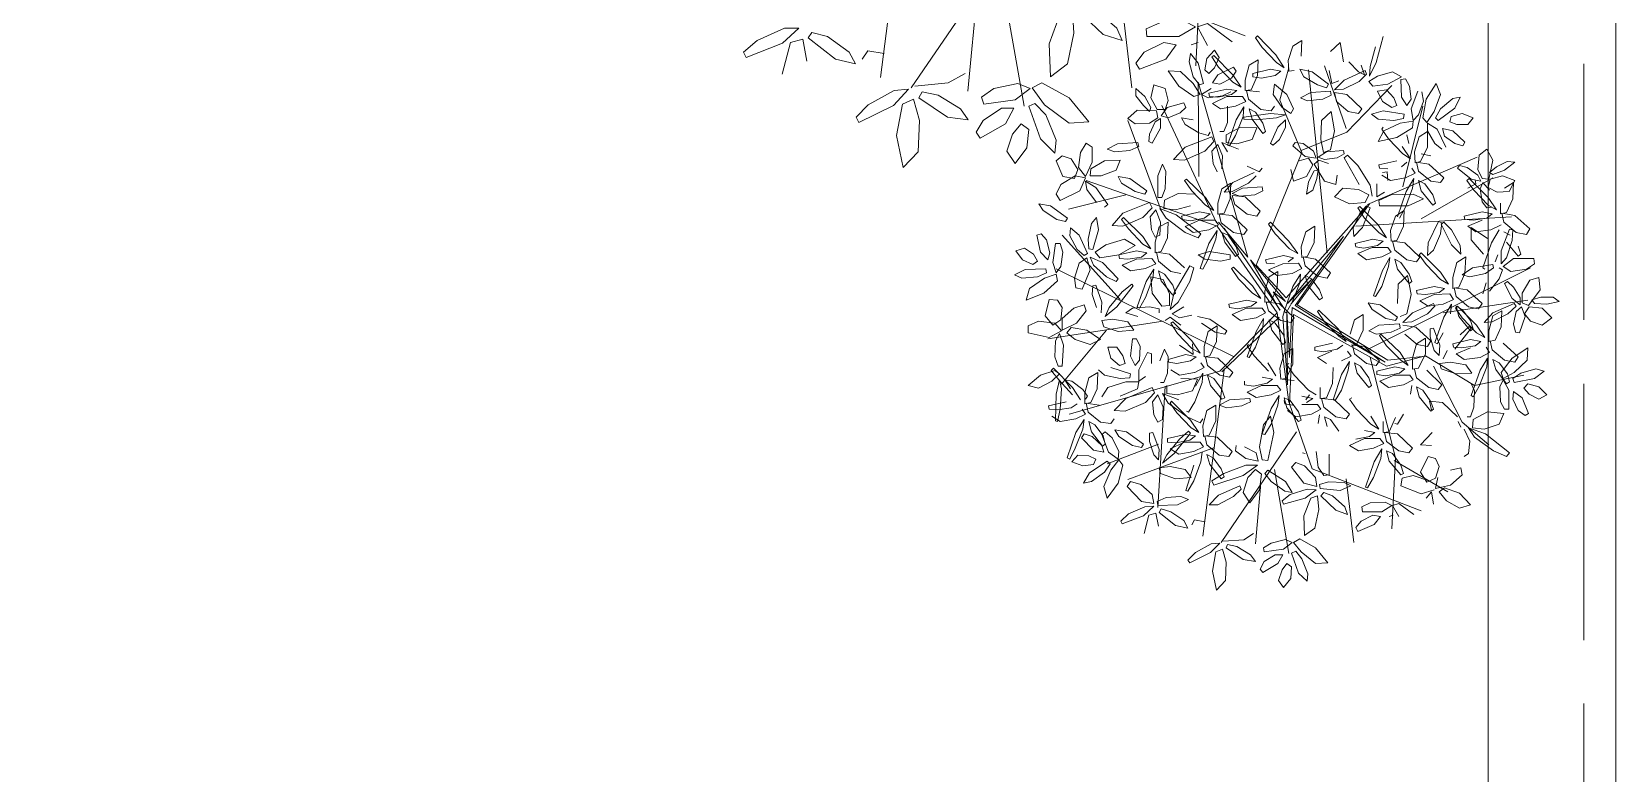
# Model space of a CAD drawing. Header units: metres. Extents: x 14 to 155, y 0 to 125.
# Drawn here: x 36.69 to 40.405, y 117.243 to 118.982 of the extents above; entities that cross this region are included whole.
import ezdxf

# ---------------------------------------------------------------- set-up
doc = ezdxf.new("R2010")
doc.units = ezdxf.units.M
doc.layers.add('PDF_Geometry', color=7, linetype='Continuous', true_color=0xc0c0c0)

msp = doc.modelspace()

# ---------------------------------------------------------------- linework, layer by layer
at = {"layer": 'PDF_Geometry', "color": 0, "lineweight": 5}
msp.add_lwpolyline([(18.7041, 90.0848), (18.4048, 90.3857), (18.4036, 121.0868), (40.4037, 121.0877), (40.4048, 90.3865), (40.1056, 90.3865), (40.1044, 120.7884), (18.7029, 120.7876), (18.7041, 90.3857)], dxfattribs=at)
at = {"layer": 'PDF_Geometry', "color": 0, "lineweight": 0}
for points in [[(39.3347, 119.5721), (39.4323, 119.1784), (39.4195, 118.9016)], [(38.7633, 119.5241), (38.6801, 118.8744)], [(39.0466, 119.2809), (38.7521, 118.8504)], [(38.9587, 119.1352), (39.0163, 118.8072)], [(39.1058, 119.1384), (39.5348, 118.972)], [(38.9074, 119.0808), (38.885, 118.8424)], [(39.2403, 119.0969), (39.2691, 118.8504)], [(39.4467, 118.9496), (39.4227, 118.9928), (39.4467, 119.0008), (39.5044, 118.9576)], [(38.5073, 118.9128), (38.4978, 118.964), (38.4689, 118.956), (38.4497, 118.8824)], [(39.4083, 118.9512), (39.4243, 118.956)], [(39.6659, 118.924), (39.6675, 118.9609), (39.6467, 118.948), (39.6356, 118.9144), (39.6372, 118.8888), (39.65, 118.8904)], [(39.7652, 118.9113), (39.7573, 118.9561), (39.7349, 118.9353)], [(39.8404, 118.9464), (39.8276, 118.9), (39.826, 118.8776), (39.842, 118.9096), (39.858, 118.9704)], [(38.637, 118.9176), (38.6498, 118.9368), (38.6882, 118.9304)], [(38.8786, 118.8839), (38.8386, 118.8615), (38.7602, 118.8536)], [(39.6164, 118.8216), (39.6372, 118.8968)], [(39.7268, 118.4631), (39.6836, 118.892)], [(39.7716, 118.7544), (39.7204, 118.9016)], [(39.7316, 118.8904), (39.7379, 118.8601), (39.754, 118.8664)], [(39.778, 118.9113), (39.8004, 118.8873), (39.8148, 118.8809), (39.8068, 118.9033)], [(40.3285, 118.9064), (40.3285, 118.3063)], [(39.4259, 118.6424), (39.4243, 118.8632), (39.5412, 118.4535)], [(39.5011, 118.8408), (39.4819, 118.8313), (39.4483, 118.8264), (39.4323, 118.8345), (39.4547, 118.8488)], [(39.6036, 118.8072), (39.5956, 118.7959), (39.5716, 118.7992), (39.5428, 118.8232), (39.538, 118.844), (39.5683, 118.8408)], [(39.7732, 118.7463), (39.8789, 118.8552)], [(39.9493, 118.8409), (39.9525, 118.8185), (39.9413, 118.7865), (39.9285, 118.7736), (39.9237, 118.8008), (39.9397, 118.8425)], [(39.4676, 118.5335), (39.3395, 118.8088)], [(39.4755, 118.7479), (39.4851, 118.7479), (39.4932, 118.7687), (39.4932, 118.8072)], [(39.6164, 118.8215), (39.6676, 118.6983), (39.5604, 118.4343), (39.6308, 118.3575), (39.8261, 118.5784), (39.6564, 118.3415), (39.8692, 118.2119), (39.9573, 118.2214)], [(39.9045, 118.6184), (39.9509, 118.8072)], [(39.3379, 118.5623), (39.2595, 118.7735)], [(39.4531, 118.7463), (39.4483, 118.7384), (39.4259, 118.7447), (39.3939, 118.764), (39.3859, 118.7799), (39.4131, 118.7751)], [(39.9957, 118.7064), (39.9797, 118.7193), (39.9621, 118.7496), (39.9621, 118.7673), (39.9845, 118.7528), (40.0052, 118.7112)], [(39.666, 118.7032), (39.7732, 118.7464)], [(39.8581, 118.7576), (39.8549, 118.7528), (39.8709, 118.7304), (39.9045, 118.6952), (39.9221, 118.684), (39.9029, 118.7128)], [(39.9188, 118.7192), (39.914, 118.74)], [(39.4803, 118.66), (39.4819, 118.6904), (39.4708, 118.7176), (39.4563, 118.7016), (39.4595, 118.6728)], [(39.4932, 118.6999), (39.4803, 118.7223), (39.5188, 118.7063)], [(39.802, 118.6232), (39.7667, 118.6856), (39.7748, 118.692), (39.7988, 118.668), (39.8276, 118.6216), (39.8325, 118.596)], [(39.9701, 118.6904), (39.9477, 118.6952)], [(39.4595, 118.6727), (39.4691, 118.6535)], [(39.5604, 118.644), (39.5428, 118.6263), (39.5044, 118.6071), (39.4852, 118.6055), (39.506, 118.6279), (39.5556, 118.6519)], [(39.5684, 118.6535), (39.5396, 118.6664)], [(39.5748, 118.6616), (39.5684, 118.6536)], [(39.6612, 118.6791), (39.6836, 118.6855), (39.6931, 118.6696), (39.6788, 118.6423), (39.6483, 118.6311), (39.642, 118.6583)], [(39.7508, 118.6456), (39.7476, 118.6232), (39.7204, 118.6311), (39.6964, 118.6712), (39.7076, 118.6808), (39.73, 118.6728)], [(39.8212, 118.5767), (40.0788, 118.6872)], [(39.89, 118.6791), (39.8484, 118.6696), (39.85, 118.6615)], [(39.85, 118.6616), (39.8692, 118.66)], [(39.8549, 118.6456), (39.8757, 118.6327), (39.9108, 118.6392), (39.9332, 118.6504), (39.9253, 118.6616)], [(39.8692, 118.6327), (39.8676, 118.6535), (39.8564, 118.6519)], [(39.9013, 118.6648), (39.9141, 118.676)], [(39.1619, 118.6328), (39.4692, 118.5255), (39.61, 118.3223), (39.4756, 118.1862), (39.1219, 118.0855)], [(39.1859, 118.5815), (39.1635, 118.6119), (39.1603, 118.6311), (39.1843, 118.6168), (39.2131, 118.5767), (39.2052, 118.5703)], [(39.8436, 118.6248), (39.8436, 118.5944), (39.8612, 118.6055)], [(39.8965, 118.5448), (39.9109, 118.5704), (39.9269, 118.6152), (39.9301, 118.6376), (39.9125, 118.6072), (39.8917, 118.548)], [(39.9477, 118.5432), (40.1157, 118.6392)], [(40.0741, 118.6344), (40.0757, 118.6249), (40.0564, 118.6152)], [(40.1125, 118.5704), (40.1013, 118.5688), (40.0901, 118.5832), (40.0853, 118.6136), (40.0917, 118.628), (40.1077, 118.6104)], [(40.1333, 118.5799), (40.1333, 118.5544), (40.1478, 118.5575), (40.1621, 118.5895), (40.1637, 118.628), (40.1429, 118.6152)], [(39.2547, 118.5991), (39.1203, 118.5656)], [(39.4067, 118.5735), (39.3715, 118.564), (39.3443, 118.5672), (39.3459, 118.5864), (39.3779, 118.6023), (39.4163, 118.6007)], [(39.794, 118.5256), (40.1589, 118.548)], [(40.0901, 118.5399), (40.0565, 118.5255), (40.0757, 118.5127), (40.1109, 118.5175), (40.1349, 118.5287)], [(39.2419, 118.3542), (39.1059, 118.5047)], [(39.4724, 118.5351), (39.5412, 118.4535)], [(39.4852, 118.5208), (39.6165, 118.3288)], [(40.1029, 118.4968), (40.0645, 118.5224), (40.0645, 118.4936), (40.0934, 118.4599)], [(40.1301, 118.5175), (40.1125, 118.4871), (40.0917, 118.4279), (40.0966, 118.4247)], [(40.1557, 118.5048), (40.1413, 118.5127)], [(39.6516, 118.3399), (39.7652, 118.5016), (39.634, 118.3447), (39.6901, 118.4008), (39.6421, 118.3431)], [(40.1477, 118.4887), (40.1749, 118.4552), (40.1812, 118.4599)], [(40.1813, 118.4599), (40.175, 118.4792)], [(39.3843, 118.4151), (39.3603, 118.4199), (39.3315, 118.4439), (39.3267, 118.4647), (39.3571, 118.4599), (39.3923, 118.4279)], [(39.6164, 118.3287), (39.5475, 118.4471), (39.6292, 118.3495), (39.6004, 118.3719), (39.6276, 118.3303), (39.6228, 118.3142)], [(39.6356, 118.4423), (39.6484, 118.4519), (39.6244, 118.4567), (39.5828, 118.4471), (39.5844, 118.4391), (39.6036, 118.4375)], [(40.1205, 118.4423), (40.1269, 118.4583)], [(39.5092, 118.2198), (39.0915, 118.4262)], [(39.8228, 118.2375), (40.2037, 118.4279)], [(39.8981, 118.3143), (39.9141, 118.3207), (39.9237, 118.3655), (39.9157, 118.4103), (39.8933, 118.3895), (39.8917, 118.3447)], [(40.0917, 118.3671), (40.0997, 118.3927)], [(40.1381, 118.4231), (40.1301, 118.4023), (40.1077, 118.3735)], [(40.1301, 118.428), (40.1381, 118.4232)], [(39.1971, 118.3223), (39.1987, 118.3479), (39.1843, 118.3879), (39.1779, 118.3863), (39.1763, 118.3655), (39.1859, 118.3351)], [(39.3331, 118.3223), (39.3331, 118.3318), (39.3107, 118.3367), (39.2707, 118.3334), (39.2548, 118.3223), (39.2835, 118.3143)], [(39.3907, 118.3367), (39.3635, 118.3207), (39.3811, 118.3111), (39.4099, 118.3175)], [(39.61, 118.3223), (39.6372, 118.1127)], [(39.6228, 118.3143), (39.634, 118.1543), (39.6324, 118.3255), (39.6388, 118.2182), (39.6452, 118.335), (39.8629, 118.207), (39.6516, 118.3398)], [(39.6389, 118.1095), (39.6484, 118.3191), (39.866, 118.1975), (39.9573, 118.2215), (40.0725, 118.1527), (40.1877, 118.1767)], [(39.7829, 118.2471), (39.7957, 118.2487), (39.8117, 118.2824), (39.8117, 118.3191), (39.7908, 118.3064), (39.7813, 118.2727)], [(40.0165, 118.3207), (40.0181, 118.3431), (40.0005, 118.3127), (39.9797, 118.2535), (39.9845, 118.2503)], [(39.9989, 118.3223), (40.1974, 118.3527)], [(39.3427, 118.3031), (39.0722, 118.2614)], [(39.2099, 118.2822), (39.1043, 118.1558)], [(39.3476, 118.3047), (39.3588, 118.3126)], [(39.3587, 118.3127), (39.3843, 118.2935)], [(39.4228, 118.3143), (39.4516, 118.3079), (39.4916, 118.2808), (39.4868, 118.2727), (39.4644, 118.2775), (39.4324, 118.2983)], [(39.6148, 118.3127), (39.4803, 118.1847)], [(39.9045, 118.2935), (39.9349, 118.2887), (39.9701, 118.2567), (39.9621, 118.2439)], [(40.0261, 118.2375), (40.0645, 118.2871), (40.0596, 118.2902)], [(40.0597, 118.2903), (40.0389, 118.2711)], [(39.4115, 118.2503), (39.4131, 118.2247), (39.3811, 118.2471)], [(39.5428, 118.2487), (39.5396, 118.2455), (39.5556, 118.2215), (39.5892, 118.1863)], [(39.7397, 118.2519), (39.698, 118.2423), (39.698, 118.2343), (39.7188, 118.2311), (39.7508, 118.2375), (39.7637, 118.2471)], [(39.962, 118.2439), (39.938, 118.2487), (39.9093, 118.2727)], [(39.9845, 118.2503), (39.9989, 118.2759)], [(40.1397, 118.2519), (40.175, 118.2199), (40.1669, 118.2071), (40.1429, 118.2119), (40.1141, 118.2359), (40.1092, 118.2567)], [(39.3012, 118.1734), (39.2851, 118.1622), (39.2851, 118.1894), (39.306, 118.2294), (39.3156, 118.2262)], [(39.3155, 118.2263), (39.3155, 118.2039)], [(39.3363, 118.1591), (39.3443, 118.1591), (39.3524, 118.1815), (39.354, 118.2199), (39.3459, 118.2374), (39.3347, 118.2102)], [(39.7381, 118.2327), (39.7045, 118.2182), (39.7252, 118.2039)], [(39.7605, 118.2103), (39.7829, 118.2214), (39.7749, 118.2327)], [(39.8277, 118.2182), (39.887, 117.983)], [(40.0085, 118.2343), (39.9989, 118.2151)], [(40.0629, 118.2406), (40.0294, 118.2262), (40.0485, 118.2135), (40.0853, 118.2182), (40.1077, 118.2295), (40.0998, 118.2422)], [(39.1491, 118.119), (39.1299, 118.1478), (39.0851, 118.1926), (39.0803, 118.1878), (39.0979, 118.1654), (39.1299, 118.1302)], [(39.2195, 118.1942), (39.2659, 118.1798), (39.2643, 118.1702), (39.2419, 118.1686), (39.2051, 118.1766), (39.1907, 118.1894)], [(39.3603, 118.1894), (39.3811, 118.1766), (39.4163, 118.1831)], [(39.3843, 118.1686), (39.4228, 118.167), (39.4115, 118.1398), (39.3764, 118.1302)], [(39.3972, 118.0918), (39.402, 118.0902), (39.4164, 118.1142), (39.434, 118.1591), (39.4356, 118.1815), (39.418, 118.1511)], [(39.4164, 118.1831), (39.4388, 118.1942), (39.4308, 118.2055)], [(39.4852, 118.1894), (39.4356, 117.799)], [(39.5332, 118.1623), (39.5332, 118.1543), (39.554, 118.151), (39.586, 118.1575), (39.5988, 118.167), (39.5748, 118.1718)], [(39.6068, 118.1751), (39.5876, 118.2055)], [(39.6372, 118.2039), (39.6324, 118.2007), (39.65, 118.1767), (39.6836, 118.1414), (39.7012, 118.1303)], [(39.7108, 118.1478), (39.7108, 118.1222), (39.7252, 118.1238), (39.7396, 118.1574), (39.7412, 118.1942)], [(39.9605, 118.1879), (39.9957, 118.1543), (39.9876, 118.143), (39.9652, 118.1478), (39.9365, 118.1702), (39.9317, 118.191)], [(39.9765, 118.1975), (40.0437, 118.0663), (40.1062, 118.0135)], [(39.1603, 118.1206), (39.165, 118.127), (39.1539, 118.143), (39.1283, 118.1622), (39.1123, 118.1654), (39.125, 118.1446)], [(39.1987, 118.1254), (39.2131, 118.1478), (39.2547, 118.1606)], [(39.2548, 118.1606), (39.2851, 118.1606), (39.282, 118.1446), (39.2419, 118.1271)], [(39.3476, 118.151), (39.33, 117.8662)], [(39.4355, 118.0742), (39.4292, 118.0646), (39.3987, 118.079), (39.3539, 118.1111), (39.3411, 118.1335), (39.3796, 118.119)], [(39.3764, 118.1303), (39.3508, 118.1335), (39.3508, 118.1527)], [(39.6213, 118.167), (39.65, 118.1638)], [(39.9221, 118.1319), (39.9253, 118.1527)], [(40.0549, 118.079), (40.0628, 118.079), (40.0709, 118.1014), (40.0725, 118.1399), (40.0644, 118.1574)], [(40.3285, 118.1559), (40.3286, 117.5558)], [(39.1154, 118.1142), (39.0738, 118.1047), (39.0754, 118.0966)], [(39.0755, 118.0966), (39.0947, 118.095), (39.1267, 118.0998), (39.1411, 118.1095)], [(39.0819, 118.0806), (39.1011, 118.0677), (39.1379, 118.0742), (39.1603, 118.0854), (39.1523, 118.0966)], [(39.2275, 118.0742), (39.2195, 118.063), (39.1955, 118.0662), (39.1666, 118.0902), (39.1619, 118.111), (39.1922, 118.1062)], [(39.626, 118.1174), (39.6276, 118.1095), (39.6468, 118.1063)], [(39.6388, 118.1095), (39.6916, 117.9574)], [(39.6788, 118.1127), (39.6933, 118.1222), (39.6676, 118.1271)], [(39.6901, 118.0855), (39.7125, 118.0967), (39.7045, 118.1079), (39.6677, 118.1079)], [(39.6852, 118.1303), (39.6772, 118.119)], [(39.7845, 118.1238), (39.7797, 118.1206), (39.7956, 118.0966), (39.8293, 118.0614), (39.8485, 118.0502), (39.8293, 118.0806)], [(39.9717, 118.095), (39.9669, 118.1159), (39.9973, 118.1127), (40.0326, 118.079)], [(39.634, 118.0934), (39.6532, 118.079), (39.69, 118.0855)], [(39.706, 118.0631), (39.7092, 118.0839)], [(39.754, 118.0454), (39.7348, 118.0726), (39.7204, 118.079), (39.7268, 118.0566)], [(39.8581, 118.0679), (39.8581, 118.0423), (39.8725, 118.0439), (39.8869, 118.0774)], [(39.8853, 118.0631), (39.8916, 118.0615), (39.9061, 118.0855)], [(40.0341, 118.0679), (40.0404, 118.055)], [(39.6548, 118.0438), (39.4788, 117.7846)], [(39.794, 118.0262), (39.826, 118.0326), (39.8389, 118.0423), (39.8149, 118.047)], [(39.9717, 118.0118), (39.9461, 118.0134), (39.9733, 118.0422)], [(40.0485, 117.9862), (40.0581, 117.9926), (40.0613, 118.0215), (40.0485, 118.0502)], [(39.3316, 118.015), (39.2116, 117.9686)], [(39.4628, 118.007), (39.2596, 117.9318)], [(39.4004, 117.9046), (39.4148, 117.9286), (39.4307, 117.9734), (39.4339, 117.9958)], [(39.514, 118.0118), (39.5124, 117.9989), (39.5364, 117.9814), (39.5652, 117.9749), (39.5604, 117.9942), (39.5332, 118.0086)], [(39.6693, 117.9942), (39.6756, 117.9927)], [(39.7189, 117.9414), (39.706, 117.9606), (39.7012, 117.9973)], [(39.7316, 117.9911), (39.7316, 117.9431), (39.7188, 117.9415)], [(39.8869, 117.983), (39.8789, 117.8166)], [(39.4148, 117.9654), (39.3956, 117.9061), (39.4004, 117.9045)], [(39.6036, 117.9558), (39.6372, 117.7589)], [(39.6917, 117.9574), (39.9477, 117.8582)], [(39.8837, 117.9766), (40.0102, 117.903)], [(40.0165, 117.9542), (40.0405, 117.959), (40.0437, 117.9431), (40.0165, 117.919), (39.9813, 117.911), (39.9862, 117.9366)], [(39.5716, 117.9238), (39.5587, 117.7814)], [(39.7716, 117.9334), (39.7893, 117.7846)], [(39.9781, 117.9078), (39.9477, 117.8983), (39.8997, 117.9174), (39.9029, 117.935), (39.9285, 117.9414), (39.9653, 117.9286)], [(39.8948, 117.8454), (39.8804, 117.871), (39.8948, 117.8758), (39.9301, 117.8502)], [(39.9589, 117.8886), (39.9717, 117.903), (39.9765, 117.8742)], [(39.3316, 117.8229), (39.3252, 117.8533), (39.3092, 117.8485), (39.298, 117.8053)], [(39.4099, 117.8261), (39.4163, 117.8374), (39.4403, 117.8325)], [(39.8724, 117.8454), (39.882, 117.8486)], [(39.554, 117.8053), (39.5316, 117.7909), (39.4836, 117.7877)], [(40.3286, 117.4069), (40.3286, 116.8068)]]:
    msp.add_lwpolyline(points, dxfattribs=at)
for points in [[(39.133, 118.9785), (39.1299, 119.0296), (39.1011, 119.0233), (39.0754, 118.9529), (39.0787, 118.8761), (39.1186, 118.9065)], [(39.1523, 119.044), (39.1875, 119.0296), (39.2339, 118.9896), (39.2467, 118.9607), (39.2019, 118.9752), (39.1427, 119.0311)], [(38.3585, 118.9336), (38.3905, 118.9608), (38.4545, 118.9896), (38.4882, 118.9896), (38.4498, 118.9544), (38.3649, 118.9208)], [(39.3027, 118.988), (39.3347, 119.0025), (39.3908, 119.0073), (39.418, 118.9928), (39.3795, 118.9704), (39.3043, 118.9704)], [(38.5186, 118.98), (38.5554, 118.9705), (38.6066, 118.9336), (38.621, 118.9064), (38.5746, 118.9176), (38.5106, 118.9672)], [(39.2787, 118.908), (39.298, 118.9336), (39.3444, 118.956), (39.3731, 118.9512), (39.3491, 118.9175), (39.2867, 118.8935)], [(39.5588, 118.9672), (39.5748, 118.9448), (39.6084, 118.9096), (39.626, 118.8968), (39.6068, 118.9272), (39.5636, 118.972)], [(39.4275, 118.8568), (39.4131, 118.876), (39.4035, 118.9112), (39.4067, 118.9304), (39.4243, 118.908), (39.4371, 118.86)], [(39.4628, 118.8968), (39.4499, 118.884), (39.4404, 118.892), (39.4452, 118.9192), (39.4628, 118.9384), (39.4739, 118.9208)], [(39.4563, 118.9224), (39.4723, 118.8984), (39.5059, 118.8632), (39.5251, 118.852), (39.5059, 118.8808), (39.4611, 118.9256)], [(39.5348, 118.868), (39.5348, 118.844), (39.5492, 118.8456), (39.5636, 118.8793), (39.5652, 118.916), (39.5443, 118.9033)], [(39.4132, 118.86), (39.4292, 118.8344), (39.4148, 118.8296), (39.3796, 118.8536), (39.3539, 118.8903), (39.3828, 118.8887)], [(39.514, 118.8888), (39.5027, 118.8728), (39.4755, 118.8585), (39.458, 118.8617), (39.4707, 118.8809), (39.5076, 118.8984)], [(39.5524, 118.876), (39.5732, 118.8728), (39.6052, 118.8792), (39.618, 118.8888), (39.594, 118.8936), (39.5524, 118.884)], [(39.7252, 118.8504), (39.7044, 118.8568), (39.6724, 118.876), (39.6628, 118.8936), (39.6916, 118.8873), (39.73, 118.8584)], [(39.8196, 118.8824), (39.802, 118.8648), (39.7652, 118.8471), (39.7444, 118.8455), (39.7668, 118.8679), (39.8164, 118.8904)], [(39.8452, 118.8776), (39.8244, 118.8648), (39.834, 118.8536), (39.8692, 118.8584), (39.9012, 118.876), (39.8805, 118.8872)], [(38.6226, 118.7816), (38.6513, 118.8103), (38.7122, 118.844), (38.7457, 118.8472), (38.7106, 118.8087), (38.6289, 118.7687)], [(38.7778, 118.8408), (38.8147, 118.8328), (38.8674, 118.8008), (38.8851, 118.7752), (38.8371, 118.7816), (38.7698, 118.8264)], [(38.917, 118.828), (38.9458, 118.8488), (39.0019, 118.8599), (39.0307, 118.8488), (38.9954, 118.8216), (38.9218, 118.8119)], [(39.0642, 118.8104), (39.0354, 118.8504), (39.0579, 118.8615), (39.1219, 118.8264), (39.1683, 118.7703), (39.1219, 118.7671)], [(39.2963, 118.8088), (39.3107, 118.7943), (39.3139, 118.804), (39.2995, 118.8296), (39.2786, 118.8488), (39.2786, 118.8312)], [(39.3539, 118.82), (39.3476, 118.7992), (39.3283, 118.7992), (39.3139, 118.8264), (39.3204, 118.8569), (39.3476, 118.8488)], [(39.4515, 118.8296), (39.4708, 118.828), (39.5027, 118.8344), (39.5156, 118.844), (39.4916, 118.8472), (39.4499, 118.8376)], [(39.6212, 118.804), (39.642, 118.7896), (39.6484, 118.8008), (39.6325, 118.8344), (39.6036, 118.8584), (39.6004, 118.8344)], [(39.7364, 118.8328), (39.7172, 118.8232), (39.6805, 118.8199), (39.6644, 118.8264), (39.6884, 118.8392), (39.7349, 118.8424)], [(39.8004, 118.7896), (39.7764, 118.7944), (39.7492, 118.8184), (39.7444, 118.8392), (39.7732, 118.8344), (39.8084, 118.8007)], [(39.8836, 118.8264), (39.89, 118.8088), (39.8789, 118.804), (39.8565, 118.8184), (39.8452, 118.8424), (39.866, 118.8456)], [(39.9108, 118.8712), (39.9204, 118.8536), (39.9237, 118.8232), (39.914, 118.8088), (39.9013, 118.828), (39.8997, 118.8696)], [(39.9781, 118.7945), (39.9604, 118.7689), (39.9509, 118.78), (39.9588, 118.8232), (39.9828, 118.8601), (39.9925, 118.8345)], [(38.7714, 118.7736), (38.757, 118.8232), (38.7314, 118.812), (38.7171, 118.7383), (38.733, 118.6631), (38.7683, 118.7)], [(38.9042, 118.7463), (38.9202, 118.7735), (38.9634, 118.8023), (38.9922, 118.8023), (38.973, 118.7655), (38.9138, 118.7319)], [(39.0418, 118.8135), (39.0674, 118.7864), (39.0914, 118.7271), (39.0882, 118.6967), (39.0547, 118.7303), (39.0274, 118.8072)], [(39.3956, 118.804), (39.3827, 118.7911), (39.3539, 118.78), (39.3379, 118.7848), (39.3523, 118.804), (39.3908, 118.8151)], [(39.5124, 118.8072), (39.5364, 118.8183), (39.5284, 118.8296), (39.4916, 118.8296), (39.458, 118.8136), (39.4771, 118.8008)], [(39.4979, 118.7144), (39.5124, 118.7384), (39.5299, 118.7832), (39.5315, 118.8056), (39.514, 118.7752), (39.4932, 118.716)], [(39.5828, 118.7479), (39.5764, 118.7672), (39.5588, 118.7927), (39.5443, 118.8007), (39.5508, 118.7767), (39.5764, 118.7432)], [(39.9812, 118.78), (39.9924, 118.8008), (40.0213, 118.8248), (40.0389, 118.828), (40.0261, 118.8024), (39.9876, 118.7736)], [(38.989, 118.7415), (39.0099, 118.7655), (39.0275, 118.7527), (39.0226, 118.7096), (38.9954, 118.6727), (38.9762, 118.7015)], [(39.3299, 118.78), (39.3107, 118.7671), (39.2772, 118.7655), (39.2595, 118.7784), (39.2819, 118.7976), (39.3267, 118.796)], [(39.3091, 118.7239), (39.3107, 118.7415), (39.3236, 118.7703), (39.3363, 118.7783), (39.3363, 118.7559), (39.3171, 118.7207)], [(39.5316, 118.7768), (39.5604, 118.7752), (39.6084, 118.78), (39.6292, 118.7864), (39.594, 118.7897), (39.5316, 118.7816)], [(39.6004, 118.716), (39.6149, 118.7288), (39.6292, 118.7576), (39.6292, 118.7752), (39.6116, 118.7576), (39.594, 118.7192)], [(39.7124, 118.7288), (39.7187, 118.6984), (39.7348, 118.7048), (39.7443, 118.7496), (39.7364, 118.7944), (39.714, 118.7736)], [(39.9061, 118.7784), (39.8836, 118.7736), (39.8468, 118.7768), (39.8309, 118.788), (39.858, 118.796), (39.9076, 118.788)], [(39.8981, 118.7672), (39.9285, 118.7719), (39.9269, 118.756), (39.8901, 118.7336), (39.8469, 118.7239), (39.8596, 118.7495)], [(40.0308, 118.764), (40.0148, 118.7704), (40.018, 118.7832), (40.0437, 118.7896), (40.0693, 118.78), (40.0564, 118.764)], [(39.4612, 118.7239), (39.4404, 118.7015), (39.3924, 118.6807), (39.3668, 118.6823), (39.394, 118.7111), (39.4564, 118.7351)], [(39.5156, 118.7191), (39.49, 118.7223), (39.49, 118.74), (39.5235, 118.7576), (39.562, 118.756), (39.5508, 118.7287)], [(39.9316, 118.6999), (39.9332, 118.6744), (39.9461, 118.6775), (39.962, 118.7111), (39.962, 118.7479), (39.9429, 118.7352)], [(40.0453, 118.7144), (40.0261, 118.7192), (40.0021, 118.7368), (39.9973, 118.7544), (40.0213, 118.7496), (40.0501, 118.7224)], [(39.1059, 118.6904), (39.1267, 118.684), (39.1427, 118.6584), (39.1346, 118.6376), (39.1075, 118.6423), (39.0914, 118.6791)], [(39.1491, 118.6983), (39.1619, 118.7207), (39.1763, 118.7112), (39.1763, 118.6759), (39.1603, 118.6424), (39.1443, 118.6631)], [(39.2851, 118.7128), (39.2643, 118.7032), (39.2292, 118.6999), (39.2115, 118.7064), (39.2355, 118.7191), (39.2835, 118.7223)], [(39.6516, 118.7223), (39.6708, 118.7192), (39.6948, 118.7015), (39.7012, 118.6855), (39.6756, 118.6888), (39.6468, 118.7144)], [(39.7668, 118.6952), (39.7508, 118.6856), (39.7204, 118.6823), (39.706, 118.6872), (39.7252, 118.6999), (39.7652, 118.7031)], [(40.0901, 118.6376), (40.0805, 118.6584), (40.0837, 118.692), (40.1013, 118.7064), (40.1157, 118.6808), (40.1061, 118.636)], [(39.1971, 118.6439), (39.1715, 118.6439), (39.1731, 118.66), (39.2051, 118.6792), (39.2419, 118.6808), (39.2323, 118.6568)], [(39.3395, 118.5928), (39.3475, 118.6136), (39.3491, 118.6536), (39.3411, 118.6711), (39.3299, 118.644), (39.3299, 118.5928)], [(39.7028, 118.6376), (39.706, 118.6568), (39.6964, 118.6552), (39.6836, 118.6296), (39.6788, 118.6007), (39.6932, 118.6104)], [(39.9925, 118.6279), (39.9701, 118.6311), (39.9413, 118.6551), (39.9365, 118.6759), (39.9653, 118.6712), (40.0005, 118.6392)], [(40.0373, 118.668), (40.0549, 118.6632), (40.0805, 118.6456), (40.0869, 118.6311), (40.0645, 118.636), (40.0325, 118.6616)], [(40.1237, 118.6648), (40.1076, 118.652), (40.1157, 118.6472), (40.1429, 118.6568), (40.1669, 118.676), (40.1493, 118.6776)], [(39.0914, 118.6007), (39.1026, 118.6231), (39.1362, 118.6439), (39.1602, 118.6392), (39.1474, 118.6087), (39.101, 118.5863)], [(39.2996, 118.6007), (39.2772, 118.6071), (39.2452, 118.6263), (39.2371, 118.6424), (39.2643, 118.6376), (39.3043, 118.6087)], [(39.3924, 118.6327), (39.41, 118.6087), (39.442, 118.575), (39.4612, 118.5623), (39.442, 118.5927), (39.3972, 118.6359)], [(39.4708, 118.5799), (39.4708, 118.5543), (39.4852, 118.5559), (39.4995, 118.5895), (39.5011, 118.6263), (39.4803, 118.6135)], [(39.5764, 118.6087), (39.5572, 118.5991), (39.522, 118.5959), (39.5044, 118.6023), (39.5284, 118.6151), (39.5748, 118.6183)], [(39.8004, 118.612), (39.8244, 118.5992), (39.8164, 118.5816), (39.7796, 118.5784), (39.7444, 118.5944), (39.7636, 118.6152)], [(39.9813, 118.5799), (39.9749, 118.5992), (39.9557, 118.6248), (39.9412, 118.6327), (39.9477, 118.6087), (39.9749, 118.5752)], [(40.0548, 118.6327), (40.0709, 118.6103), (40.1044, 118.5751), (40.1237, 118.5639), (40.1044, 118.5927), (40.0596, 118.6375)], [(40.1253, 118.6055), (40.1044, 118.6167), (40.1092, 118.6359), (40.1381, 118.644), (40.1669, 118.6327), (40.154, 118.6071)], [(39.1138, 118.5367), (39.093, 118.5415), (39.0611, 118.5623), (39.0514, 118.5783), (39.0786, 118.5735), (39.1186, 118.5447)], [(39.3171, 118.5688), (39.2947, 118.5464), (39.2483, 118.5255), (39.2227, 118.5271), (39.2483, 118.5559), (39.3107, 118.5816)], [(39.562, 118.5496), (39.5396, 118.5543), (39.5108, 118.5767), (39.5043, 118.5976), (39.5348, 118.5944), (39.57, 118.5607)], [(39.8484, 118.5863), (39.8772, 118.5992), (39.9284, 118.6008), (39.9525, 118.5895), (39.9172, 118.5735), (39.85, 118.5735)], [(39.1683, 118.4728), (39.1667, 118.4952), (39.1747, 118.532), (39.1859, 118.5463), (39.1907, 118.5176), (39.1779, 118.4712)], [(39.2451, 118.5416), (39.2611, 118.5192), (39.2947, 118.4839), (39.3139, 118.4728), (39.2947, 118.5015), (39.2499, 118.5464)], [(39.3155, 118.5175), (39.3235, 118.4999), (39.3347, 118.5046), (39.3363, 118.5351), (39.3251, 118.5639), (39.3123, 118.5479)], [(39.4244, 118.4984), (39.394, 118.5112), (39.3492, 118.5448), (39.3347, 118.5672), (39.3732, 118.5527), (39.4307, 118.5079)], [(39.3875, 118.5416), (39.4067, 118.5384), (39.4387, 118.5448), (39.4531, 118.5544), (39.4275, 118.5592), (39.3859, 118.5495)], [(39.4499, 118.5175), (39.4724, 118.5286), (39.4644, 118.5399), (39.4275, 118.5399), (39.394, 118.5254), (39.4131, 118.5111)], [(39.5316, 118.5063), (39.5076, 118.5111), (39.4788, 118.5335), (39.4739, 118.5543), (39.5044, 118.5511), (39.5396, 118.5175)], [(39.8196, 118.5736), (39.8036, 118.5559), (39.7877, 118.5208), (39.7892, 118.5016), (39.8101, 118.5224), (39.8276, 118.5688)], [(39.7988, 118.5688), (39.8148, 118.5448), (39.8484, 118.5111), (39.866, 118.4984), (39.8468, 118.5287), (39.8036, 118.572)], [(39.8757, 118.5159), (39.8773, 118.4903), (39.8901, 118.4919), (39.9061, 118.5255), (39.9077, 118.5623), (39.8869, 118.5495)], [(40.0501, 118.5416), (40.0693, 118.54), (40.1013, 118.5448), (40.1141, 118.5544), (40.0901, 118.5592), (40.0485, 118.5496)], [(40.1941, 118.5064), (40.1701, 118.5111), (40.1413, 118.5351), (40.1364, 118.5559), (40.1669, 118.5512), (40.202, 118.5192)], [(39.0563, 118.5079), (39.0691, 118.4935), (39.0771, 118.4631), (39.0723, 118.4471), (39.0547, 118.4647), (39.0467, 118.5047)], [(39.1571, 118.4567), (39.141, 118.4712), (39.1235, 118.5031), (39.1251, 118.5223), (39.1458, 118.5047), (39.165, 118.4615)], [(39.3236, 118.4887), (39.3236, 118.4631), (39.338, 118.4663), (39.3524, 118.4983), (39.3539, 118.5351), (39.3331, 118.5239)], [(39.4355, 118.4247), (39.4484, 118.4487), (39.4659, 118.4951), (39.4691, 118.5159), (39.4499, 118.4855), (39.4291, 118.4263)], [(39.5188, 118.4599), (39.514, 118.4775), (39.4948, 118.5047), (39.4803, 118.5111), (39.4868, 118.4887), (39.5124, 118.4551)], [(39.5892, 118.5303), (39.6052, 118.5079), (39.6388, 118.4727), (39.658, 118.4615), (39.6372, 118.4903), (39.594, 118.5351)], [(39.666, 118.4776), (39.6676, 118.452), (39.6804, 118.4551), (39.6963, 118.4871), (39.6979, 118.5256), (39.6771, 118.5128)], [(39.9957, 118.5335), (39.9925, 118.5079), (39.9765, 118.4695), (39.9621, 118.4567), (39.9637, 118.4871), (39.9877, 118.5367)], [(40.0005, 118.5351), (40.0181, 118.5175), (40.0389, 118.4808), (40.0405, 118.4599), (40.0181, 118.4823), (39.9941, 118.5303)], [(40.1621, 118.5175), (40.1605, 118.4919), (40.1477, 118.4519), (40.1349, 118.4375), (40.1349, 118.4679), (40.1541, 118.5191)], [(39.0387, 118.4599), (39.0482, 118.4439), (39.0371, 118.4359), (39.0131, 118.4471), (38.997, 118.4679), (39.0178, 118.4743)], [(39.1011, 118.4855), (39.1075, 118.4647), (39.1027, 118.4311), (39.0915, 118.4167), (39.0835, 118.4407), (39.0899, 118.4855)], [(39.2083, 118.4823), (39.1828, 118.4647), (39.1939, 118.4519), (39.2387, 118.4583), (39.2772, 118.4807), (39.2516, 118.4952)], [(39.2403, 118.4503), (39.2595, 118.4488), (39.2915, 118.4535), (39.3044, 118.4632), (39.2803, 118.468), (39.2387, 118.4583)], [(39.4995, 118.4488), (39.4771, 118.444), (39.4403, 118.4488), (39.4244, 118.4583), (39.4515, 118.4664), (39.4995, 118.4583)], [(39.794, 118.4776), (39.8132, 118.4744), (39.8452, 118.4807), (39.8581, 118.4904), (39.8341, 118.4952), (39.7924, 118.4855)], [(39.8549, 118.4536), (39.8773, 118.4648), (39.8693, 118.476), (39.8325, 118.476), (39.7989, 118.4615), (39.8196, 118.4472)], [(39.9364, 118.4423), (39.914, 118.4471), (39.8853, 118.4695), (39.8805, 118.4903), (39.9093, 118.4871), (39.9444, 118.4535)], [(39.1378, 118.3815), (39.1347, 118.4039), (39.1458, 118.4392), (39.1634, 118.4519), (39.1714, 118.4232), (39.1523, 118.3783)], [(39.2324, 118.3959), (39.2099, 118.4071), (39.1796, 118.4343), (39.1715, 118.4535), (39.2004, 118.4407), (39.2371, 118.4023)], [(39.3012, 118.4263), (39.3252, 118.4374), (39.3156, 118.4503), (39.2803, 118.4487), (39.2468, 118.4342), (39.2659, 118.4215)], [(39.4148, 118.4279), (39.4052, 118.396), (39.378, 118.348), (39.3588, 118.3303), (39.3684, 118.3703), (39.4052, 118.4327)], [(39.5027, 118.4263), (39.5188, 118.4023), (39.5523, 118.3686), (39.5716, 118.3559), (39.5523, 118.3862), (39.5075, 118.4294)], [(39.6452, 118.4151), (39.6676, 118.4264), (39.6597, 118.4391), (39.6228, 118.4375), (39.5893, 118.4231), (39.61, 118.4103)], [(39.7268, 118.404), (39.7044, 118.4087), (39.6756, 118.4327), (39.6708, 118.4536), (39.6996, 118.4488), (39.7348, 118.4168)], [(39.8404, 118.3607), (39.8549, 118.3847), (39.8708, 118.4312), (39.874, 118.452), (39.8565, 118.4216), (39.8357, 118.3623)], [(39.9253, 118.3959), (39.9189, 118.4135), (39.8997, 118.4407), (39.8853, 118.4487), (39.8917, 118.4247), (39.9189, 118.3911)], [(39.9429, 118.4583), (39.9589, 118.4359), (39.9925, 118.4007), (40.0117, 118.3895), (39.9925, 118.4183), (39.9477, 118.4631)], [(40.0213, 118.4056), (40.0213, 118.38), (40.0357, 118.3832), (40.0501, 118.4151), (40.0517, 118.4536), (40.0309, 118.4408)], [(40.1173, 118.428), (40.0981, 118.4151), (40.0613, 118.4072), (40.0437, 118.4119), (40.0677, 118.428), (40.1157, 118.4359)], [(40.2133, 118.4375), (40.1941, 118.4247), (40.1573, 118.4199), (40.1397, 118.4312), (40.1637, 118.4504), (40.2117, 118.4504)], [(39.069, 118.4167), (39.0482, 118.4071), (39.0114, 118.4038), (38.9938, 118.4119), (39.0194, 118.4246), (39.0674, 118.4262)], [(39.0642, 118.4039), (39.0914, 118.4135), (39.0946, 118.3976), (39.0627, 118.3687), (39.021, 118.3527), (39.029, 118.3799)], [(39.2867, 118.3334), (39.3012, 118.359), (39.3187, 118.4038), (39.3203, 118.4247), (39.3028, 118.3959), (39.2819, 118.3366)], [(39.3571, 118.3671), (39.3571, 118.3399), (39.3395, 118.3383), (39.3171, 118.3687), (39.3139, 118.4071), (39.3427, 118.4007)], [(39.3716, 118.3687), (39.3652, 118.3879), (39.346, 118.4135), (39.3315, 118.4215), (39.338, 118.3975), (39.3652, 118.3639)], [(39.5812, 118.3735), (39.5812, 118.3479), (39.5956, 118.3495), (39.61, 118.383), (39.6116, 118.4199), (39.5908, 118.407)], [(39.6308, 118.3223), (39.6452, 118.3479), (39.6628, 118.3927), (39.6644, 118.4135), (39.6468, 118.3847), (39.626, 118.3255)], [(39.7157, 118.3575), (39.7093, 118.3768), (39.6901, 118.4024), (39.6756, 118.4103), (39.6821, 118.3863), (39.7093, 118.3528)], [(40.1494, 118.3959), (40.1638, 118.3831), (40.1797, 118.3575), (40.1797, 118.3415), (40.1605, 118.3559), (40.143, 118.3911)], [(40.1845, 118.3463), (40.1845, 118.3687), (40.2021, 118.3991), (40.223, 118.4056), (40.2261, 118.3767), (40.199, 118.3399)], [(39.0947, 118.3526), (39.1059, 118.335), (39.1027, 118.3062), (39.0835, 118.2934), (39.0659, 118.3158), (39.0755, 118.3542)], [(39.2691, 118.3895), (39.2467, 118.3719), (39.2163, 118.3351), (39.2067, 118.3143), (39.2339, 118.3367), (39.2723, 118.3863)], [(39.938, 118.3671), (39.9573, 118.3655), (39.9892, 118.3703), (40.0021, 118.38), (39.9781, 118.3847), (39.9364, 118.3751)], [(39.9989, 118.3431), (40.0229, 118.3543), (40.0149, 118.3671), (39.9781, 118.3655), (39.9445, 118.3511), (39.9636, 118.3383)], [(40.0821, 118.3319), (40.0581, 118.3367), (40.0294, 118.3607), (40.0245, 118.3815), (40.0549, 118.3767), (40.0901, 118.3447)], [(40.2277, 118.3592), (40.2069, 118.3528), (40.2133, 118.3447), (40.2422, 118.3431), (40.271, 118.3496), (40.2565, 118.3592)], [(39.1331, 118.3334), (39.1571, 118.3414), (39.1618, 118.3271), (39.1394, 118.2982), (39.1059, 118.2822), (39.1059, 118.3094)], [(39.498, 118.335), (39.5172, 118.3319), (39.5491, 118.3382), (39.562, 118.3479), (39.538, 118.3527), (39.4964, 118.343)], [(39.5604, 118.3111), (39.5828, 118.3224), (39.5748, 118.3335), (39.538, 118.3335), (39.5044, 118.3191), (39.5236, 118.3048)], [(39.642, 118.2999), (39.618, 118.3047), (39.5892, 118.3271), (39.5843, 118.3479), (39.6148, 118.3447), (39.6499, 118.311)], [(39.7044, 118.3255), (39.7204, 118.3015), (39.754, 118.2678), (39.7716, 118.2551), (39.7524, 118.2855), (39.7076, 118.3287)], [(39.8869, 118.3047), (39.8644, 118.3095), (39.8325, 118.3303), (39.8228, 118.3463), (39.8516, 118.3415), (39.8916, 118.3126)], [(39.9797, 118.3383), (39.962, 118.3207), (39.9253, 118.3015), (39.9045, 118.2999), (39.9269, 118.3223), (39.9765, 118.3447)], [(40.0277, 118.3335), (40.0437, 118.3111), (40.0773, 118.2758), (40.0965, 118.2647), (40.0773, 118.2934), (40.0324, 118.3382)], [(40.0693, 118.2855), (40.0629, 118.3047), (40.0437, 118.3303), (40.0293, 118.3382), (40.0357, 118.3142), (40.0629, 118.2807)], [(40.1701, 118.3383), (40.1509, 118.3207), (40.1141, 118.3015), (40.0949, 118.2999), (40.1157, 118.3223), (40.1653, 118.3447)], [(40.1061, 118.2807), (40.1061, 118.2551), (40.1206, 118.2583), (40.1349, 118.2902), (40.1365, 118.3271), (40.1157, 118.3159)], [(40.1685, 118.2775), (40.1637, 118.2967), (40.1701, 118.3255), (40.1829, 118.3368), (40.1909, 118.3143), (40.1781, 118.2759)], [(40.2037, 118.3031), (40.1893, 118.3207), (40.2006, 118.3367), (40.2309, 118.3335), (40.2533, 118.3111), (40.2309, 118.2935)], [(39.0259, 118.2919), (39.0499, 118.3031), (39.0883, 118.2983), (39.1043, 118.2807), (39.0755, 118.2647), (39.0259, 118.2759)], [(39.1363, 118.2598), (39.117, 118.2759), (39.1267, 118.2886), (39.1634, 118.2822), (39.1955, 118.2598), (39.1715, 118.2487)], [(39.2243, 118.3078), (39.1987, 118.3047), (39.2035, 118.2902), (39.2371, 118.2791), (39.2739, 118.2822), (39.2595, 118.3015)], [(39.3603, 118.2983), (39.3764, 118.2743), (39.4099, 118.239), (39.4291, 118.2279), (39.4099, 118.2567), (39.3651, 118.3015)], [(39.4388, 118.2439), (39.4388, 118.2199), (39.4516, 118.2215), (39.4676, 118.2551), (39.4692, 118.2919), (39.4484, 118.2792)], [(39.5444, 118.2182), (39.5588, 118.2422), (39.5763, 118.2886), (39.5779, 118.3094), (39.5604, 118.2791), (39.5396, 118.2198)], [(39.6292, 118.2535), (39.6244, 118.2711), (39.6052, 118.2983), (39.5908, 118.3063), (39.5972, 118.2823), (39.6228, 118.2487)], [(39.8981, 118.2871), (39.8773, 118.2775), (39.8421, 118.2726), (39.8245, 118.2807), (39.8485, 118.2934), (39.8965, 118.2966)], [(39.9685, 118.2855), (39.9685, 118.2662), (39.9781, 118.2343), (39.9893, 118.223), (39.9909, 118.247), (39.9765, 118.2871)], [(39.0963, 118.1975), (39.0884, 118.2199), (39.0899, 118.2567), (39.0995, 118.2743), (39.1092, 118.2471), (39.1059, 118.1975)], [(39.2804, 118.2614), (39.2883, 118.2438), (39.2867, 118.2118), (39.2772, 118.199), (39.2659, 118.2214), (39.2708, 118.2614)], [(39.842, 118.1991), (39.8196, 118.2039), (39.7908, 118.2263), (39.7861, 118.2471), (39.8148, 118.2439), (39.85, 118.2104)], [(39.85, 118.2695), (39.866, 118.2455), (39.8996, 118.2119), (39.9172, 118.1991), (39.898, 118.2295), (39.8532, 118.2727)], [(39.9269, 118.2166), (39.9269, 118.191), (39.9413, 118.1926), (39.9573, 118.2262), (39.9573, 118.2631), (39.9364, 118.2502)], [(40.0229, 118.2422), (40.0421, 118.2406), (40.0741, 118.2454), (40.0869, 118.2551), (40.0629, 118.2599), (40.0213, 118.2502)], [(39.2483, 118.2215), (39.2531, 118.2039), (39.2403, 118.1991), (39.2195, 118.2167), (39.213, 118.2423), (39.2339, 118.2423)], [(39.3556, 118.2071), (39.3748, 118.2039), (39.4067, 118.2102), (39.4196, 118.2199), (39.3956, 118.2247), (39.354, 118.2134)], [(39.498, 118.1718), (39.4756, 118.1766), (39.4468, 118.199), (39.442, 118.2198), (39.4708, 118.2166), (39.5059, 118.183)], [(39.6164, 118.1926), (39.618, 118.167), (39.6308, 118.1686), (39.6468, 118.2022), (39.6467, 118.239), (39.6259, 118.2262)], [(39.746, 118.1174), (39.7605, 118.1414), (39.7764, 118.1879), (39.7796, 118.2087), (39.7605, 118.1783), (39.7413, 118.119)], [(40.0165, 118.2071), (39.9909, 118.2039), (39.9941, 118.1911), (40.0294, 118.1799), (40.0661, 118.1815), (40.0518, 118.2007)], [(40.0693, 118.1254), (40.0837, 118.151), (40.1013, 118.1958), (40.1029, 118.2167), (40.0853, 118.1879), (40.0645, 118.1286)], [(40.1541, 118.1607), (40.1494, 118.1799), (40.1301, 118.2055), (40.1157, 118.2135), (40.1222, 118.1895), (40.1478, 118.1559)], [(40.1653, 118.1831), (40.1397, 118.1686), (40.1349, 118.1831), (40.1605, 118.2167), (40.1973, 118.2407), (40.1957, 118.2119)], [(39.0819, 118.1622), (39.0995, 118.1799), (39.0883, 118.1878), (39.0547, 118.1767), (39.0259, 118.1527), (39.0499, 118.1462)], [(39.1587, 118.135), (39.1587, 118.1095), (39.1731, 118.1126), (39.1875, 118.1446), (39.189, 118.1831), (39.1682, 118.1703)], [(39.4868, 118.1238), (39.4804, 118.143), (39.4612, 118.1686), (39.4468, 118.1766), (39.4532, 118.1526), (39.4804, 118.1206)], [(39.8309, 118.1527), (39.8245, 118.1703), (39.8053, 118.1975), (39.7908, 118.2055), (39.7973, 118.1815), (39.8245, 118.1479)], [(39.8436, 118.1783), (39.8644, 118.1751), (39.8964, 118.1815), (39.9093, 118.1911), (39.8853, 118.1959), (39.8436, 118.1863)], [(39.9061, 118.1543), (39.9285, 118.1655), (39.9205, 118.1767), (39.8837, 118.1767), (39.8501, 118.1623), (39.8708, 118.1479)], [(40.1621, 118.1686), (40.1813, 118.1815), (40.2165, 118.1911), (40.2357, 118.1863), (40.2133, 118.1687), (40.1653, 118.1591)], [(39.0947, 118.0678), (39.1011, 118.0966), (39.1043, 118.1446), (39.0995, 118.1654), (39.0915, 118.1319), (39.09, 118.0694)], [(39.3219, 118.1351), (39.3011, 118.1126), (39.2531, 118.0918), (39.2275, 118.0934), (39.2547, 118.1222), (39.3171, 118.1479)], [(39.5956, 118.1303), (39.618, 118.1414), (39.61, 118.1527), (39.5732, 118.1527), (39.5396, 118.1367), (39.5603, 118.1239)], [(39.9765, 118.0966), (39.9701, 118.1143), (39.9509, 118.1415), (39.9365, 118.1494), (39.9429, 118.1254), (39.9701, 118.0919)], [(40.1429, 118.0966), (40.1333, 118.1143), (40.1317, 118.1494), (40.1397, 118.1655), (40.1525, 118.1415), (40.1525, 118.0966)], [(40.1909, 118.0822), (40.1749, 118.0934), (40.1621, 118.1206), (40.1637, 118.1382), (40.1845, 118.1238), (40.1989, 118.087)], [(40.2006, 118.1319), (40.1877, 118.1463), (40.1974, 118.1559), (40.223, 118.1495), (40.2422, 118.1303), (40.223, 118.1207)], [(39.3204, 118.0839), (39.33, 118.0662), (39.3412, 118.0727), (39.3428, 118.1015), (39.33, 118.1303), (39.3172, 118.1142)], [(39.3587, 118.1111), (39.3748, 118.0886), (39.4083, 118.0534), (39.426, 118.0422), (39.4067, 118.071), (39.3619, 118.1158)], [(39.4355, 118.0582), (39.4371, 118.0326), (39.45, 118.0358), (39.4659, 118.0694), (39.4659, 118.1062), (39.4451, 118.0934)], [(39.5476, 118.1142), (39.5267, 118.1047), (39.4916, 118.0998), (39.474, 118.1063), (39.498, 118.119), (39.546, 118.1222)], [(39.5812, 118.0375), (39.5957, 118.0615), (39.6116, 118.1063), (39.6148, 118.1287), (39.5957, 118.0983), (39.5748, 118.0391)], [(39.666, 118.071), (39.6596, 118.0903), (39.6404, 118.1174), (39.6259, 118.1238), (39.6324, 118.0998), (39.6596, 118.0678)], [(39.7716, 118.0742), (39.7476, 118.079), (39.7189, 118.1014), (39.714, 118.1222), (39.7444, 118.119), (39.7796, 118.0854)], [(39.1235, 117.9798), (39.1364, 118.0054), (39.1539, 118.0502), (39.1571, 118.0726), (39.138, 118.0422), (39.1171, 117.983)], [(39.2067, 118.015), (39.2019, 118.0343), (39.1827, 118.0599), (39.1682, 118.0678), (39.1747, 118.0438), (39.2003, 118.0103)], [(39.5748, 117.9782), (39.5685, 118.0086), (39.578, 118.0599), (39.5941, 118.0806), (39.602, 118.0422), (39.5877, 117.9766)], [(40.0949, 118.0502), (40.0677, 118.0534), (40.0693, 118.0726), (40.1029, 118.0903), (40.1413, 118.0871), (40.1302, 118.0614)], [(39.1571, 118.039), (39.1763, 118.0327), (39.1987, 118.0119), (39.2035, 117.9958), (39.1795, 118.0006), (39.1507, 118.0295)], [(39.2067, 118.0438), (39.2227, 118.0294), (39.2386, 117.9974), (39.2371, 117.9798), (39.2146, 117.9958), (39.1987, 118.0375)], [(39.2915, 118.007), (39.2707, 118.0118), (39.2387, 118.0326), (39.2291, 118.0486), (39.2563, 118.0438), (39.2963, 118.015)], [(39.3107, 118.0406), (39.3107, 118.0214), (39.3203, 117.9895), (39.3316, 117.9782), (39.3332, 118.0022), (39.3187, 118.0422)], [(39.402, 118.0454), (39.3812, 118.0262), (39.3508, 117.9895), (39.3411, 117.9702), (39.3684, 117.9926), (39.4067, 118.0406)], [(39.3524, 118.0198), (39.3732, 118.0182), (39.4052, 118.0246), (39.418, 118.0343), (39.394, 118.0375), (39.3524, 118.0278)], [(39.4148, 117.9974), (39.4372, 118.0086), (39.4292, 118.0198), (39.3924, 118.0198), (39.3588, 118.0038), (39.3796, 117.9911)], [(39.4964, 117.9862), (39.474, 117.9894), (39.4452, 118.0134), (39.4404, 118.0342), (39.4692, 118.031), (39.5043, 117.9974)], [(39.8357, 118.0054), (39.8597, 118.0167), (39.8501, 118.0278), (39.8149, 118.0278), (39.7797, 118.0118), (39.8004, 117.999)], [(39.9188, 117.9943), (39.8948, 117.999), (39.866, 118.0214), (39.8612, 118.0423), (39.8916, 118.0391), (39.9268, 118.0054)], [(40.1477, 117.9862), (40.1173, 117.999), (40.0725, 118.031), (40.0581, 118.0534), (40.0981, 118.039), (40.1541, 117.9942)], [(39.1683, 117.9878), (39.1844, 117.9798), (39.1796, 117.9669), (39.1539, 117.9638), (39.1283, 117.9733), (39.1427, 117.9894)], [(39.4852, 117.9382), (39.4788, 117.9574), (39.4596, 117.983), (39.4452, 117.991), (39.4517, 117.967), (39.4788, 117.9334)], [(39.8212, 117.9126), (39.8357, 117.9366), (39.8532, 117.9814), (39.8548, 118.0038), (39.8373, 117.9734), (39.8165, 117.9142)], [(39.9061, 117.9463), (39.8997, 117.9655), (39.8805, 117.9927), (39.866, 117.999), (39.8725, 117.975), (39.8997, 117.9431)], [(39.9813, 117.9814), (39.9892, 117.9622), (39.9813, 117.935), (39.9605, 117.9254), (39.946, 117.9494), (39.9636, 117.9862)], [(39.2179, 117.9686), (39.2051, 117.9494), (39.1747, 117.927), (39.1555, 117.9238), (39.1699, 117.9478), (39.2116, 117.975)], [(39.2195, 117.9542), (39.2387, 117.9782), (39.2483, 117.9655), (39.2371, 117.9238), (39.2116, 117.8886), (39.2035, 117.9158)], [(39.3587, 117.9622), (39.3332, 117.959), (39.3363, 117.9461), (39.3716, 117.9334), (39.4083, 117.9366), (39.394, 117.9558)], [(39.4563, 117.9286), (39.4851, 117.9462), (39.5363, 117.9655), (39.5636, 117.9655), (39.5299, 117.9415), (39.4611, 117.9191)], [(39.5412, 117.9366), (39.5588, 117.9558), (39.5732, 117.9446), (39.5684, 117.9078), (39.546, 117.8773), (39.53, 117.9013)], [(39.5812, 117.9462), (39.5957, 117.927), (39.6276, 117.9046), (39.6453, 117.9014), (39.6292, 117.927), (39.5876, 117.9542)], [(39.6532, 117.9718), (39.674, 117.9639), (39.6996, 117.9366), (39.7028, 117.9159), (39.6724, 117.9238), (39.6437, 117.9607)], [(39.2659, 117.927), (39.2899, 117.9206), (39.3171, 117.8966), (39.3203, 117.8758), (39.2915, 117.8806), (39.258, 117.9158)], [(39.5252, 117.9094), (39.5075, 117.8918), (39.4708, 117.8725), (39.45, 117.8725), (39.4724, 117.895), (39.522, 117.9174)], [(39.6213, 117.8822), (39.6405, 117.8967), (39.6805, 117.9094), (39.7012, 117.9078), (39.6756, 117.8886), (39.6244, 117.8742)], [(39.7092, 117.9206), (39.73, 117.9269), (39.7669, 117.9253), (39.7828, 117.9174), (39.7572, 117.9061), (39.7108, 117.911)], [(40.0069, 117.8822), (39.9892, 117.903), (40.0021, 117.9126), (40.0372, 117.8999), (40.0628, 117.8727), (40.0372, 117.8646)], [(39.3284, 117.8806), (39.3492, 117.8902), (39.3843, 117.8918), (39.402, 117.8854), (39.3764, 117.8726), (39.33, 117.871)], [(39.7076, 117.8614), (39.7044, 117.8934), (39.6884, 117.8886), (39.6724, 117.847), (39.674, 117.8006), (39.698, 117.8182)], [(39.7189, 117.9014), (39.7397, 117.8935), (39.7685, 117.8679), (39.7748, 117.8502), (39.7476, 117.8598), (39.7125, 117.8935)], [(39.8085, 117.8678), (39.8277, 117.8773), (39.8629, 117.8789), (39.8789, 117.871), (39.8549, 117.8566), (39.8101, 117.8566)], [(39.2435, 117.8342), (39.2612, 117.8518), (39.2995, 117.8678), (39.3203, 117.8694), (39.2963, 117.847), (39.2467, 117.8278)], [(39.3379, 117.863), (39.3603, 117.8566), (39.3907, 117.8358), (39.4004, 117.8182), (39.3715, 117.8245), (39.3332, 117.855)], [(39.7941, 117.8198), (39.8069, 117.8342), (39.8341, 117.8486), (39.8517, 117.8454), (39.8373, 117.8262), (39.7988, 117.8102)], [(39.4004, 117.743), (39.418, 117.7606), (39.4548, 117.7814), (39.4756, 117.783), (39.4532, 117.7606), (39.4052, 117.7366)], [(39.49, 117.7381), (39.482, 117.7685), (39.466, 117.7621), (39.458, 117.7173), (39.4676, 117.6725), (39.4884, 117.6949)], [(39.4932, 117.7797), (39.5156, 117.775), (39.5476, 117.7557), (39.5588, 117.7397), (39.53, 117.7445), (39.49, 117.7718)], [(39.578, 117.7718), (39.5957, 117.7829), (39.6292, 117.791), (39.6453, 117.7846), (39.6245, 117.7686), (39.5796, 117.7622)], [(39.6532, 117.7638), (39.6677, 117.7462), (39.682, 117.711), (39.6804, 117.6934), (39.6596, 117.7126), (39.6437, 117.759)], [(39.666, 117.7622), (39.6484, 117.7846), (39.6628, 117.7926), (39.6996, 117.7718), (39.7284, 117.7366), (39.6996, 117.735)], [(39.57, 117.7222), (39.5795, 117.7398), (39.6052, 117.7557), (39.6228, 117.7557), (39.6116, 117.735), (39.5764, 117.7142)], [(39.6213, 117.7206), (39.6325, 117.735), (39.6437, 117.727), (39.6421, 117.6998), (39.6245, 117.679), (39.6133, 117.695)]]:
    msp.add_lwpolyline(points, close=True, dxfattribs=at)

doc.saveas('drawing.dxf')
